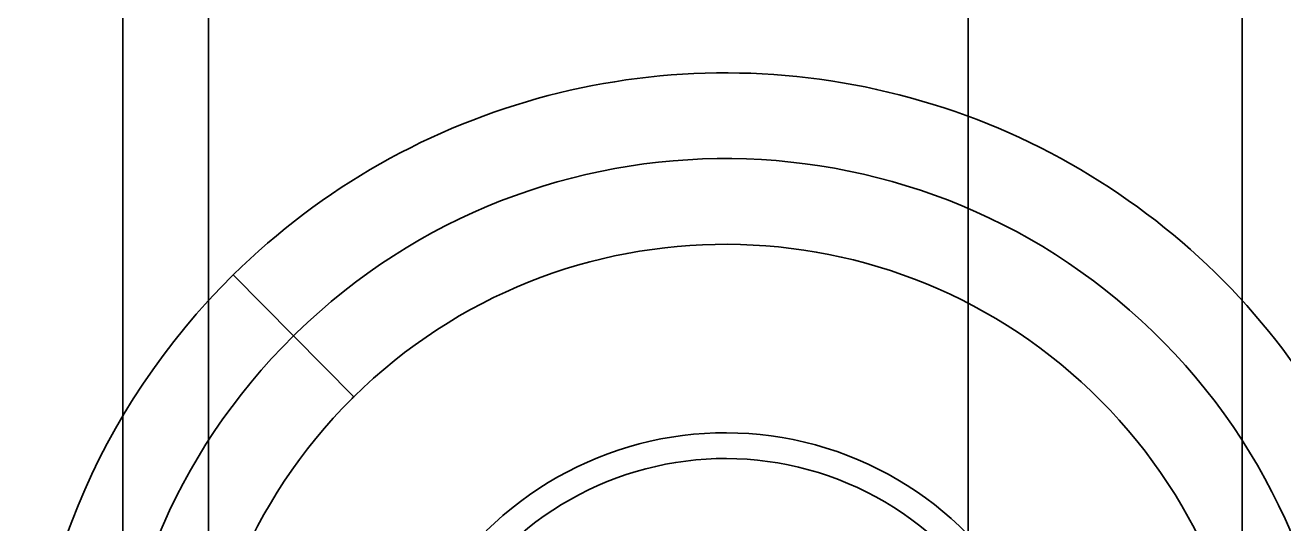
# Model space of a CAD drawing. Header units: millimetres. Extents: x -178 to 3694, y -325 to 1836.
# Drawn here: x 1354.02 to 1398.06, y 118.71 to 136.17 of the extents above; entities that cross this region are included whole.
import ezdxf

# ---------------------------------------------------------------- set-up
doc = ezdxf.new("R2010")
doc.units = ezdxf.units.MM

msp = doc.modelspace()

# ---------------------------------------------------------------- linework, layer by layer
at = {"color": 7, "linetype": 'Continuous', "lineweight": 35}
for p, q in [((1387.015, 60), (1387.015, 540)), ((1387.015, 60), (1387.015, 540)), ((1357.429, 498.8), (1357.429, 101.2)), ((1357.429, 263), (1357.429, 67.828)), ((1360.429, 263), (1360.429, 61.938)), ((1360.429, 263), (1360.429, 61.938)), ((1396.601, 263), (1396.601, 61.938)), ((1396.601, 263), (1396.601, 61.938)), ((1365.512, 123.159), (1361.295, 127.427)), ((1361.295, 127.427), (1363.403, 125.293))]:
    msp.add_line(p, q, dxfattribs=at)
for radius, start, end in [(24.5, 314.6585, 134.6585), (24.5, 314.6585, 134.6585), (21.5, 314.6585, 134.2993), (18.5, 314.9113, 134.6585), (24.5, 134.6585, 314.6585), (24.5, 134.6585, 314.6585), (21.5, 134.6585, 314.2993), (21.5, 134.2993, 134.6585), (18.5, 134.9113, 314.6585), (18.5, 134.6585, 134.9113), (11.9, 314.6585, 134.6585), (11, 314.6585, 134.6585), (11, 314.6585, 134.6585)]:
    msp.add_arc((1378.515, 110), radius, start, end, dxfattribs=at)

doc.saveas('drawing.dxf')
